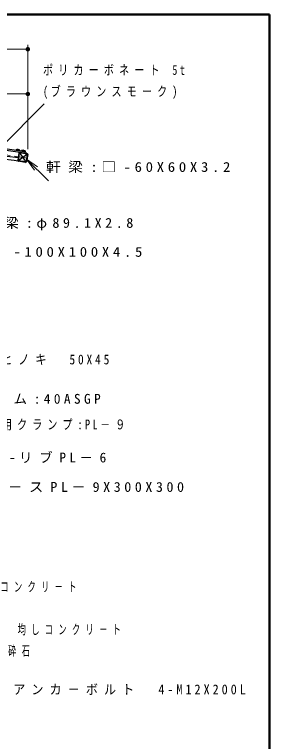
# Model space of a CAD drawing. Units: millimetres on the paper. Extents: x -365 to 12, y -38 to 257.
# Drawn here: x -56.9 to 0, y 94.7 to 257 of the extents above; entities that cross this region are included whole.
import ezdxf

# ---------------------------------------------------------------- set-up
doc = ezdxf.new("R2010")
doc.units = ezdxf.units.MM
doc.linetypes.add('USER2', pattern=[6, 3, -1, 1, -1])
doc.layers.add('LY_1', color=7, linetype='Continuous', lineweight=25)
doc.layers.add('LY_2', color=7, linetype='Continuous', lineweight=13)
doc.styles.add('ＭＳ ゴシック', font='')
doc.styles.get('ＭＳ ゴシック').set_extended_font_data('MS Gothic')

# ---------------------------------------------------------------- blocks, each defined once
blk = doc.blocks.new('open_arrow')
at = {"color": 0, "linetype": 'Continuous', "lineweight": -2}
blk.add_lwpolyline([(7.5, 1.25), (0, 0), (7.5, -1.25)], dxfattribs=at)
blk = doc.blocks.new('filled_dot')
at = {"color": 0, "linetype": 'Continuous', "lineweight": -2, "const_width": 1.25}
blk.add_lwpolyline([(-0.625, 0, 1), (0.625, 0, 1)], format="xyb", close=True, dxfattribs=at)

msp = doc.modelspace()

# ---------------------------------------------------------------- linework, layer by layer
at = {"layer": 'LY_1', "lineweight": 13}
for p, q in [((-53.947, 226.926), (-53.947, 250.256)), ((-137.28, 249.256), (-53.947, 249.256)), ((-83.947, 239.256), (-53.947, 239.256)), ((-60.188, 227.137), (-50.272, 237.053)), ((-54.244, 224.723), (-49.369, 219.849))]:
    msp.add_line(p, q, dxfattribs=at)
at = {"layer": 'LY_1'}
for p, q in [((-56.539, 226.834), (-56.545, 226.794)), ((-56.496, 226.787), (-56.52, 226.622)), ((-56.323, 226.836), (-56.328, 226.803)), ((-55.955, 226.034), (-56.204, 224.453)), ((-56.167, 224.304), (-54.014, 225.877)), ((-55.849, 226.017), (-56.098, 224.437)), ((-55.921, 226.776), (-55.926, 226.743)), ((-55.875, 226.164), (-54.307, 224.017)), ((-55.77, 226.679), (-55.795, 226.514)), ((-55.715, 226.711), (-55.721, 226.672)), ((-55.353, 226.654), (-55.359, 226.615)), ((-55.309, 226.608), (-55.334, 226.443)), ((-55.137, 226.656), (-55.142, 226.623)), ((-54.735, 226.596), (-54.74, 226.563)), ((-54.584, 226.5), (-54.609, 226.335)), ((-54.529, 226.532), (-54.535, 226.492)), ((-54.083, 225.745), (-54.332, 224.165)), ((-53.978, 225.728), (-54.227, 224.148))]:
    msp.add_line(p, q, dxfattribs=at)
for centre, radius, start, end in [((-95.614, -38.478), 267.667, 81.0874, 98.91267), ((-95.614, -38.478), 267.967, 81.15147, 90.10691), ((-95.614, -38.478), 266.4, 81.47471, 98.52537), ((-95.614, -38.478), 265.667, 81.08766, 98.91242), ((-95.614, -38.478), 268.133, 81.44382, 81.62189), ((-95.614, -38.478), 268.173, 81.44384, 81.62188), ((-95.614, -38.478), 268.207, 81.48942, 81.5763), ((-56.163, 226.529), 0.333, 48.65364, 114.41208), ((-55.757, 226.003), 0.2, 81.43015, 171.04456), ((-55.757, 226.003), 0.0933, 81.43015, 171.04456), ((-95.614, -38.478), 267.56, 81.0874, 81.43015), ((-94.427, -38.657), 268.133, 81.44382, 81.62189), ((-94.427, -38.657), 268.173, 81.44384, 81.62188), ((-94.427, -38.657), 268.207, 81.48942, 81.5763), ((-54.977, 226.349), 0.333, 48.65364, 114.41208), ((-54.061, 226.282), 0.333, 176.85518, 261.08057), ((-54.176, 225.76), 0.0933, 351.04457, 81.0874), ((-54.176, 225.76), 0.2, 351.04457, 81.0874), ((-56.006, 224.422), 0.2, 171.04456, 261.43246), ((-56.006, 224.422), 0.0933, 171.04456, 261.43246), ((-95.614, -38.478), 265.773, 81.08766, 81.43247), ((-54.425, 224.179), 0.2, 261.08766, 351.04457), ((-54.425, 224.179), 0.0933, 261.08766, 351.04457)]:
    msp.add_arc(centre, radius, start, end, dxfattribs=at)
at = {"layer": 'LY_1', "linetype": 'USER2', "lineweight": 13}
msp.add_arc((-95.614, -38.478), 266.667, 81.01073, 98.98928, dxfattribs=at)
at = {"layer": 'LY_2', "lineweight": 50}
for p, q in [((0, 257), (-365, 257)), ((0, 0), (0, 257))]:
    msp.add_line(p, q, dxfattribs=at)

# ---------------------------------------------------------------- block references
at = {"layer": 'LY_1', "lineweight": 13, "xscale": 0.4, "yscale": 0.4}
for name, p, rotation in [('filled_dot', (-53.947, 249.256), 180), ('filled_dot', (-53.947, 239.256), 180), ('open_arrow', (-54.244, 224.723), 315)]:
    msp.add_blockref(name, p, dxfattribs=dict(at, rotation=rotation))

# ---------------------------------------------------------------- texts
at = {"layer": 'LY_1', "char_height": 2.199, "attachment_point": 4, "style": 'ＭＳ ゴシック'}
for s, insert in [('\\T1.51;\\W0.75;ポリカーボネート\\~5t', (-50.559, 244.553)), ('\\T1.51;\\W0.75;(ブラウンスモーク)', (-50.559, 239.553)), ('\\T1.5;\\W1.1;軒梁:□-60X60X3.2', (-49.897, 222.849)), ('\\T1.5;\\W1.05;大梁:φ89.1X2.8', (-63.85, 210.177)), ('\\T1.5;\\W1.1;柱：□-100X100X4.5', (-72.022, 203.89)), ('\\T1.5;フレーム:40ASGP', (-70.636, 171.135)), ('\\T1.5;\\W0.75;ベンチ用クランプ:PL－９', (-69.852, 165.34)), ('\\T1.5;4-リブPL－6', (-60.407, 158.022)), ('\\T1.5;\\W1.05;ベ－スPL－9X300X300', (-63.101, 151.47)), ('\\T1.64;\\W0.6;コンクリ－ト', (-60.083, 129.166)), ('\\T1.64;\\W0.6;均しコンクリ－ト', (-56.221, 119.575)), ('\\T1.64;\\W0.6;砕石', (-58.354, 114.79)), ('\\T1.5;\\W0.9;アンカ－ボルト\u30004-M12X200L', (-57.2, 106.237))]:
    msp.add_mtext(s, dxfattribs=dict(at, insert=insert))
at = {"layer": 'LY_1', "color": 1, "insert": (-71.429, 179.856), "char_height": 2.199, "attachment_point": 4, "style": 'ＭＳ ゴシック'}
msp.add_mtext('\\T1.5;\\W0.85;座板：ヒノキ\u300050X45', dxfattribs=at)

doc.saveas('drawing.dxf')
